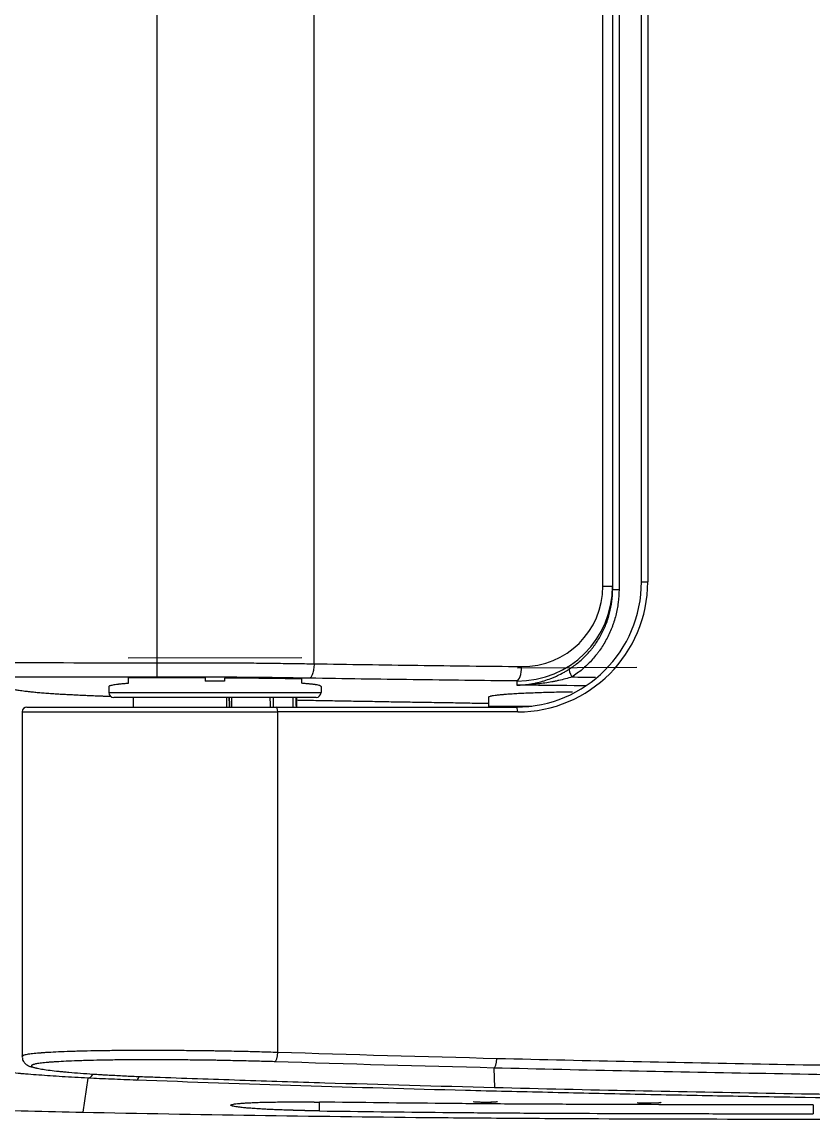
# Model space of a CAD drawing. Header units: millimetres. Extents: x -33000 to 294000, y 0 to 42408.
# Drawn here: x 136532.3 to 136614.3, y 18504.8 to 18618.6 of the extents above; entities that cross this region are included whole.
import ezdxf

# ---------------------------------------------------------------- set-up
doc = ezdxf.new("R2010")
doc.units = ezdxf.units.MM
doc.header["$LTSCALE"] = 50
doc.layers.add('arch', color=8, linetype='Continuous')

msp = doc.modelspace()

# ---------------------------------------------------------------- linework, layer by layer
at = {"layer": 'arch', "linetype": 'Continuous'}
for p, q in [((136592.54, 18560.05), (136592.54, 18849.16)), ((136593.55, 18849.16), (136593.55, 18560.05)), ((136594.22, 18849.5), (136594.22, 18559.7)), ((136596.55, 18560.5), (136596.55, 18848.71)), ((136597.21, 18848.71), (136597.21, 18560.5)), ((136592.54, 18560.05), (136593.55, 18560.05)), ((136593.55, 18560.05), (136593.55, 18559.7)), ((136593.55, 18559.7), (136594.22, 18559.7)), ((136596.55, 18560.5), (136597.21, 18560.5)), ((136543.31, 18552.62), (136561.31, 18552.63)), ((136596.08, 18551.59), (136583.68, 18551.52)), ((136541.31, 18549.62), (136541.31, 18549)), ((136563.31, 18549.63), (136563.31, 18549)), ((136541.31, 18549), (136563.31, 18549)), ((136562.81, 18548.5), (136541.81, 18548.5)), ((136543.81, 18548.5), (136543.81, 18547.5)), ((136560.81, 18547.5), (136560.8, 18548.5)), ((136580.68, 18548.5), (136580.68, 18547.6)), ((136532.81, 18547.5), (136558.66, 18547.5)), ((136558.66, 18547.5), (136583.55, 18547.5)), ((136580.68, 18547.6), (136585.18, 18547.6)), ((136532.31, 18547), (136532.31, 18511.28)), ((136532.31, 18547), (136558.83, 18547)), ((136583.71, 18547), (136558.83, 18547)), ((136581.23, 18510.06), (136581.29, 18508.05)), ((136539.14, 18509.01), (136538.6, 18505.48))]:
    msp.add_line(p, q, dxfattribs=at)
for centre, start, end in [((136541.81, 18549), 180, 270), ((136562.81, 18549), 270, 0), ((136532.81, 18547), 90, 180), ((136581.18, 18547.6), 180, 191.7773)]:
    msp.add_arc(centre, 0.5, start, end, dxfattribs=at)
for centre, major_axis, ratio, start_param, end_param in [((136583.55, 18560.5), (13, 0), 1, 4.712389, 6.283185), ((136583.55, 18560.21), (6.87, -7.39), 0.984122, 5.533672, 7.097085), ((136583.71, 18560.5), (13.5, 0), 1, 4.712389, 6.283185), ((136584.04, 18560.21), (5.8, -6.33), 0.981332, 5.539892, 7.103305), ((136583.62, 18551.7), (0.02, 1.5), 0.325964, 3.199207, 4.7161), ((136589.64, 18550.62), (0.544, -0.839), 0.254745, 3.188486, 4.548556), ((136558.66, 18547), (0, 0.5), 0.325982, 4.712389, 6.283185), ((136583.55, 18547), (0, 0.5), 0.325982, 4.712389, 6.283185), ((136558.5, 18511.71), (0.032, 0.999), 0.32583, 3.194436, 4.722836), ((136581.23, 18511.06), (0.025, 1), 0.32589, 3.194438, 4.720576), ((136539.17, 18510.51), (-0.08, -1.5), 0.514192, 0.058252, 0.785639), ((136544.17, 18510.29), (-0.05, -1.5), 0.325788, 0.052844, 0.730475)]:
    msp.add_ellipse(centre, major_axis=major_axis, ratio=ratio, start_param=start_param, end_param=end_param, dxfattribs=at)
for points, degree in [([(136546.29, 18857.11), (136546.29, 18552.1)], 1), ([(136562.59, 18551.99), (136562.59, 18857.22)], 1), ([(136529.04, 18552.11), (136534.79, 18552.1), (136540.54, 18552.1), (136546.29, 18552.1)], 3), ([(136546.29, 18550.6), (136540.54, 18550.6), (136534.79, 18550.6), (136529.04, 18550.61)], 3), ([(136589.34, 18550.62), (136590.16, 18550.61), (136590.97, 18550.61), (136591.78, 18550.6)], 3), ([(136543.31, 18550.52), (136543.31, 18550.33), (136543.31, 18550.14), (136543.31, 18549.94)], 3), ([(136546.29, 18550.52), (136545.3, 18550.52), (136544.3, 18550.52), (136543.31, 18550.52)], 3), ([(136551.31, 18550.52), (136551.31, 18550.41), (136551.31, 18550.3), (136551.31, 18550.19)], 3), ([(136553.31, 18550.19), (136552.97, 18550.19), (136552.31, 18550.19), (136551.64, 18550.19), (136551.31, 18550.19)], 3), ([(136553.31, 18550.51), (136553.31, 18550.4), (136553.31, 18550.3), (136553.31, 18550.19)], 3), ([(136561.31, 18549.96), (136561.31, 18550.11), (136561.31, 18550.26), (136561.31, 18550.41)], 3), ([(136583.63, 18550.2), (136583.62, 18550.07), (136583.62, 18549.95), (136583.62, 18549.82)], 3), ([(136583.62, 18549.82), (136583.62, 18549.8), (136583.62, 18549.79), (136583.62, 18549.77)], 3), ([(136553.55, 18547.5), (136553.55, 18547.84), (136553.55, 18548.17), (136553.55, 18548.5)], 3), ([(136553.81, 18547.5), (136553.81, 18547.84), (136553.8, 18548.17), (136553.8, 18548.5)], 3), ([(136553.8, 18548.5), (136553.8, 18548.17), (136553.81, 18547.84), (136553.81, 18547.5)], 3), ([(136554.02, 18548.5), (136554.02, 18548.17), (136554.02, 18547.84), (136554.02, 18547.5)], 3), ([(136558.06, 18547.5), (136558.06, 18547.84), (136558.05, 18548.17), (136558.05, 18548.5)], 3), ([(136558.34, 18548.5), (136558.34, 18548.17), (136558.34, 18547.84), (136558.34, 18547.5)], 3), ([(136560.42, 18547.5), (136560.42, 18547.84), (136560.42, 18548.17), (136560.41, 18548.5)], 3), ([(136560.71, 18548.5), (136560.71, 18548.17), (136560.71, 18547.84), (136560.72, 18547.5)], 3), ([(136558.83, 18511.71), (136558.83, 18523.47), (136558.83, 18535.24), (136558.83, 18547)], 3), ([(136558.83, 18511.71), (136566.4, 18511.46), (136573.98, 18511.25), (136581.56, 18511.06)], 3), ([(136581.23, 18510.06), (136573.64, 18510.25), (136566.07, 18510.46), (136558.49, 18510.71)], 3), ([(136544.14, 18508.8), (136543.27, 18508.83), (136541.56, 18508.9), (136539.93, 18508.97), (136539.14, 18509.01)], 3), ([(136563.15, 18505.61), (136563.15, 18505.91), (136563.15, 18506.22), (136563.15, 18506.53)], 3), ([(136614.35, 18506.23), (136614.35, 18505.93), (136614.35, 18505.62), (136614.35, 18505.31)], 3)]:
    msp.add_open_spline(points, degree=degree, dxfattribs=at)
for points, knots in [([(136589.09, 18551.45), (136589.43, 18551.67), (136589.75, 18551.91), (136590.36, 18552.42), (136590.65, 18552.7), (136591.06, 18553.14), (136591.19, 18553.29), (136591.39, 18553.52), (136591.45, 18553.6), (136591.58, 18553.77), (136591.64, 18553.85), (136591.93, 18554.26), (136592.15, 18554.6), (136592.54, 18555.31), (136592.71, 18555.68), (136592.9, 18556.16), (136592.96, 18556.31), (136593.01, 18556.45), (136593.04, 18556.55), (136593.06, 18556.6), (136593.14, 18556.85), (136593.19, 18557.05), (136593.35, 18557.65), (136593.42, 18558.05), (136593.53, 18558.87), (136593.55, 18559.29), (136593.55, 18559.7)], [0, 0, 0, 0, 0.125, 0.125, 0.25, 0.25, 0.3125, 0.3125, 0.34375, 0.34375, 0.375, 0.375, 0.5, 0.5, 0.625, 0.625, 0.65625, 0.671875, 0.671875, 0.6875, 0.6875, 0.75, 0.75, 0.875, 0.875, 1, 1, 1, 1]), ([(136594.22, 18559.7), (136594.22, 18559.25), (136594.19, 18558.79), (136594.08, 18557.89), (136593.99, 18557.45), (136593.83, 18556.79), (136593.77, 18556.57), (136593.68, 18556.3), (136593.66, 18556.25), (136593.62, 18556.14), (136593.57, 18555.98), (136593.51, 18555.82), (136593.31, 18555.3), (136593.12, 18554.89), (136592.69, 18554.11), (136592.46, 18553.73), (136592.13, 18553.27), (136592.07, 18553.18), (136591.97, 18553.05), (136591.93, 18553), (136591.86, 18552.92), (136591.69, 18552.7), (136591.51, 18552.49), (136591.06, 18552), (136590.74, 18551.69), (136590.07, 18551.13), (136589.72, 18550.86), (136589.34, 18550.62)], [0, 0, 0, 0, 0.125, 0.125, 0.25, 0.25, 0.3125, 0.3125, 0.328125, 0.328125, 0.34375, 0.375, 0.375, 0.5, 0.5, 0.625, 0.625, 0.65625, 0.65625, 0.671875, 0.671875, 0.6875, 0.75, 0.75, 0.875, 0.875, 1, 1, 1, 1]), ([(136546.29, 18552.1), (136546.29, 18552.01), (136546.29, 18551.91), (136546.29, 18551.72), (136546.29, 18551.63), (136546.29, 18551.46), (136546.29, 18551.37), (136546.29, 18551.21), (136546.29, 18551.14), (136546.29, 18551), (136546.29, 18550.94), (136546.29, 18550.83), (136546.29, 18550.78), (136546.29, 18550.7), (136546.29, 18550.67), (136546.29, 18550.62), (136546.29, 18550.61), (136546.29, 18550.6)], [0, 0, 0, 0, 0.125, 0.125, 0.25, 0.25, 0.375, 0.375, 0.5, 0.5, 0.625, 0.625, 0.75, 0.75, 0.875, 0.875, 1, 1, 1, 1]), ([(136546.29, 18552.1), (136546.64, 18552.1), (136547.33, 18552.1), (136548.02, 18552.1), (136548.71, 18552.1), (136549.06, 18552.1), (136549.75, 18552.1), (136550.1, 18552.1), (136550.79, 18552.1), (136551.13, 18552.1), (136551.82, 18552.1), (136552.17, 18552.09), (136552.69, 18552.09), (136552.86, 18552.09), (136553.2, 18552.09), (136553.37, 18552.09), (136553.89, 18552.09), (136554.23, 18552.08), (136554.92, 18552.08), (136555.26, 18552.08), (136555.94, 18552.07), (136556.27, 18552.07), (136556.95, 18552.06), (136557.29, 18552.06), (136557.79, 18552.05), (136557.96, 18552.05), (136558.29, 18552.05), (136558.46, 18552.04), (136558.96, 18552.04), (136559.29, 18552.03), (136559.96, 18552.03), (136560.29, 18552.02), (136560.95, 18552.01), (136561.61, 18552), (136562.26, 18551.99), (136562.59, 18551.99)], [0, 0, 0, 0, 0.0625, 0.125, 0.125, 0.1875, 0.1875, 0.25, 0.25, 0.3125, 0.3125, 0.375, 0.375, 0.40625, 0.40625, 0.4375, 0.4375, 0.5, 0.5, 0.5625, 0.5625, 0.625, 0.625, 0.6875, 0.6875, 0.71875, 0.71875, 0.75, 0.75, 0.8125, 0.8125, 0.875, 0.875, 0.9375, 1, 1, 1, 1]), ([(136562.59, 18551.99), (136562.59, 18551.89), (136562.58, 18551.8), (136562.57, 18551.61), (136562.56, 18551.52), (136562.53, 18551.34), (136562.52, 18551.26), (136562.48, 18551.1), (136562.46, 18551.02), (136562.42, 18550.89), (136562.39, 18550.82), (136562.34, 18550.71), (136562.32, 18550.66), (136562.26, 18550.58), (136562.23, 18550.55), (136562.17, 18550.51), (136562.14, 18550.49), (136562.11, 18550.49)], [0, 0, 0, 0, 0.125, 0.125, 0.25, 0.25, 0.375, 0.375, 0.5, 0.5, 0.625, 0.625, 0.75, 0.75, 0.875, 0.875, 1, 1, 1, 1]), ([(136562.59, 18551.99), (136566.18, 18551.93), (136569.76, 18551.88), (136576.93, 18551.78), (136580.52, 18551.74), (136584.1, 18551.7)], [0, 0, 0, 0, 0.5, 0.5, 1, 1, 1, 1]), ([(136562.11, 18550.49), (136561.79, 18550.49), (136561.15, 18550.5), (136560.51, 18550.51), (136559.87, 18550.52), (136559.55, 18550.53), (136558.91, 18550.54), (136558.58, 18550.54), (136558.1, 18550.55), (136557.94, 18550.55), (136557.61, 18550.55), (136557.45, 18550.55), (136556.96, 18550.56), (136556.63, 18550.56), (136555.98, 18550.57), (136555.65, 18550.57), (136554.99, 18550.58), (136554.33, 18550.58), (136553.66, 18550.59), (136553.16, 18550.59), (136553, 18550.59), (136552.66, 18550.59), (136552.5, 18550.59), (136551.99, 18550.6), (136551.66, 18550.6), (136550.99, 18550.6), (136550.66, 18550.6), (136549.99, 18550.6), (136549.65, 18550.6), (136548.98, 18550.6), (136548.64, 18550.6), (136547.97, 18550.6), (136547.3, 18550.6), (136546.63, 18550.6), (136546.29, 18550.6)], [0, 0, 0, 0, 0.0625, 0.125, 0.125, 0.1875, 0.1875, 0.25, 0.25, 0.28125, 0.28125, 0.3125, 0.3125, 0.375, 0.375, 0.4375, 0.4375, 0.5, 0.5625, 0.5625, 0.59375, 0.59375, 0.625, 0.625, 0.6875, 0.6875, 0.75, 0.75, 0.8125, 0.8125, 0.875, 0.875, 0.9375, 1, 1, 1, 1]), ([(136583.62, 18549.77), (136583.62, 18549.77), (136583.63, 18549.77), (136583.63, 18549.77), (136583.64, 18549.77), (136583.64, 18549.77), (136583.64, 18549.77), (136583.64, 18549.77), (136583.64, 18549.77), (136583.65, 18549.77), (136583.66, 18549.77), (136583.68, 18549.77), (136583.69, 18549.77), (136583.74, 18549.77), (136583.77, 18549.77), (136583.86, 18549.78), (136583.92, 18549.78), (136584.04, 18549.78), (136584.1, 18549.79), (136584.22, 18549.8), (136584.28, 18549.8), (136584.58, 18549.83), (136584.82, 18549.86), (136585.3, 18549.93), (136585.53, 18549.98), (136586, 18550.09), (136586.24, 18550.15), (136586.7, 18550.3), (136586.93, 18550.38), (136587.22, 18550.49), (136587.27, 18550.51), (136587.39, 18550.56), (136587.44, 18550.58), (136587.61, 18550.65), (136587.72, 18550.7), (136588.05, 18550.86), (136588.27, 18550.97), (136588.58, 18551.14), (136588.69, 18551.2), (136588.89, 18551.32), (136588.99, 18551.39), (136589.09, 18551.45)], [0, 0, 0, 0, 0.001953, 0.00293, 0.003418, 0.003418, 0.003662, 0.003662, 0.003906, 0.003906, 0.007812, 0.007812, 0.015625, 0.015625, 0.03125, 0.03125, 0.0625, 0.0625, 0.09375, 0.09375, 0.125, 0.125, 0.25, 0.25, 0.375, 0.375, 0.5, 0.5, 0.625, 0.625, 0.65625, 0.65625, 0.6875, 0.6875, 0.75, 0.75, 0.875, 0.875, 0.9375, 0.9375, 1, 1, 1, 1]), ([(136589.34, 18550.62), (136589.12, 18550.55), (136588.89, 18550.49), (136588.43, 18550.36), (136588.2, 18550.31), (136587.85, 18550.23), (136587.73, 18550.2), (136587.49, 18550.15), (136587.37, 18550.13), (136587.02, 18550.06), (136586.78, 18550.02), (136586.3, 18549.95), (136586.05, 18549.92), (136585.57, 18549.87), (136585.33, 18549.85), (136584.84, 18549.81), (136584.6, 18549.79), (136584.23, 18549.78), (136584.11, 18549.78), (136583.93, 18549.77), (136583.86, 18549.77), (136583.77, 18549.77), (136583.74, 18549.77), (136583.7, 18549.77), (136583.68, 18549.77), (136583.66, 18549.77), (136583.65, 18549.77), (136583.64, 18549.77), (136583.64, 18549.77), (136583.63, 18549.77), (136583.63, 18549.77), (136583.63, 18549.77), (136583.62, 18549.77), (136583.62, 18549.77)], [0, 0, 0, 0, 0.125, 0.125, 0.25, 0.25, 0.3125, 0.3125, 0.375, 0.375, 0.5, 0.5, 0.625, 0.625, 0.75, 0.75, 0.875, 0.875, 0.9375, 0.9375, 0.96875, 0.96875, 0.984375, 0.984375, 0.992188, 0.992188, 0.996094, 0.996094, 0.99707, 0.99707, 0.998047, 0.998047, 1, 1, 1, 1]), ([(136530.85, 18549.55), (136530.85, 18549.55), (136530.85, 18549.55), (136530.85, 18549.54), (136530.86, 18549.54), (136530.86, 18549.54), (136530.87, 18549.53), (136530.87, 18549.53), (136530.88, 18549.52), (136530.88, 18549.52), (136530.89, 18549.52), (136530.9, 18549.51), (136530.9, 18549.51), (136530.91, 18549.51), (136530.92, 18549.5), (136530.92, 18549.5), (136530.93, 18549.5), (136530.94, 18549.49), (136530.95, 18549.49), (136530.95, 18549.48), (136530.96, 18549.48), (136530.97, 18549.48), (136530.98, 18549.47), (136530.99, 18549.47), (136531, 18549.47), (136531.01, 18549.46), (136531.02, 18549.46), (136531.02, 18549.45), (136531.03, 18549.45), (136531.04, 18549.45), (136531.05, 18549.44), (136531.07, 18549.44), (136531.08, 18549.44), (136531.09, 18549.43), (136531.1, 18549.43), (136531.11, 18549.43), (136531.12, 18549.42), (136531.13, 18549.42), (136531.14, 18549.41), (136531.16, 18549.41), (136531.17, 18549.41), (136531.18, 18549.4), (136531.19, 18549.4), (136531.21, 18549.4), (136531.22, 18549.39), (136531.23, 18549.39), (136531.25, 18549.39), (136531.31, 18549.37), (136531.43, 18549.34), (136531.64, 18549.3), (136531.87, 18549.26), (136532.14, 18549.22), (136532.43, 18549.18), (136532.75, 18549.14), (136533.1, 18549.1), (136533.52, 18549.06), (136534.01, 18549.01), (136534.6, 18548.96), (136535.18, 18548.92), (136535.74, 18548.88), (136536.26, 18548.85), (136536.81, 18548.82), (136537.38, 18548.79), (136537.97, 18548.76), (136538.59, 18548.73), (136539.22, 18548.7), (136539.69, 18548.68), (136539.99, 18548.67), (136540.11, 18548.66), (136540.22, 18548.66), (136540.34, 18548.65), (136540.46, 18548.65), (136540.58, 18548.65), (136540.7, 18548.64), (136540.82, 18548.64), (136540.94, 18548.63), (136541.06, 18548.63), (136541.18, 18548.62), (136541.27, 18548.62), (136541.31, 18548.62)], [0, 0, 0, 0, 0.003412, 0.006821, 0.010227, 0.01363, 0.01703, 0.020427, 0.023821, 0.027212, 0.030601, 0.033986, 0.037369, 0.040748, 0.044125, 0.0475, 0.050871, 0.05424, 0.057607, 0.06097, 0.064332, 0.06769, 0.071047, 0.0744, 0.077752, 0.0811, 0.084447, 0.087791, 0.091133, 0.094473, 0.09781, 0.101145, 0.104478, 0.107809, 0.111138, 0.114465, 0.11779, 0.121112, 0.124433, 0.127752, 0.131069, 0.134384, 0.137697, 0.141009, 0.144318, 0.147626, 0.150933, 0.154237, 0.192347, 0.230438, 0.268563, 0.306777, 0.345068, 0.383323, 0.421594, 0.459933, 0.510938, 0.561875, 0.612871, 0.651116, 0.689316, 0.727523, 0.765792, 0.804097, 0.842347, 0.880594, 0.91889, 0.925666, 0.932438, 0.939206, 0.945971, 0.952733, 0.959492, 0.966248, 0.973002, 0.979754, 0.986504, 0.993252, 1, 1, 1, 1]), ([(136543.31, 18549.94), (136543.15, 18549.93), (136542.99, 18549.92), (136542.71, 18549.9), (136542.57, 18549.88), (136542.42, 18549.87), (136542.39, 18549.86), (136542.33, 18549.86), (136542.24, 18549.85), (136542.16, 18549.84), (136542, 18549.82), (136541.81, 18549.79), (136541.59, 18549.75), (136541.48, 18549.72), (136541.42, 18549.7), (136541.4, 18549.69), (136541.37, 18549.68), (136541.37, 18549.67), (136541.35, 18549.67), (136541.35, 18549.66), (136541.32, 18549.65), (136541.31, 18549.63), (136541.31, 18549.62)], [0, 0, 0, 0, 0.125, 0.125, 0.25, 0.25, 0.28125, 0.28125, 0.3125, 0.375, 0.375, 0.5, 0.625, 0.75, 0.75, 0.8125, 0.8125, 0.84375, 0.84375, 0.875, 0.875, 1, 1, 1, 1]), ([(136551.31, 18550.52), (136551.1, 18550.52), (136550.89, 18550.52), (136550.47, 18550.52), (136550.26, 18550.52), (136549.64, 18550.52), (136549.22, 18550.52), (136548.38, 18550.52), (136547.97, 18550.52), (136547.13, 18550.52), (136546.71, 18550.52), (136546.29, 18550.52)], [0, 0, 0, 0, 0.125, 0.125, 0.25, 0.25, 0.5, 0.5, 0.75, 0.75, 1, 1, 1, 1]), ([(136561.31, 18550.41), (136560.98, 18550.42), (136560.33, 18550.43), (136559.67, 18550.44), (136559.01, 18550.45), (136558.68, 18550.45), (136558.02, 18550.46), (136557.69, 18550.46), (136557.02, 18550.47), (136556.69, 18550.48), (136556.19, 18550.48), (136556.02, 18550.48), (136555.68, 18550.49), (136555.51, 18550.49), (136555.01, 18550.49), (136554.67, 18550.5), (136553.99, 18550.5), (136553.65, 18550.5), (136553.31, 18550.51)], [0, 0, 0, 0, 0.125, 0.25, 0.25, 0.375, 0.375, 0.5, 0.5, 0.625, 0.625, 0.6875, 0.6875, 0.75, 0.75, 0.875, 0.875, 1, 1, 1, 1]), ([(136563.31, 18549.63), (136563.31, 18549.64), (136563.3, 18549.66), (136563.25, 18549.69), (136563.19, 18549.72), (136563.08, 18549.75), (136562.95, 18549.78), (136562.88, 18549.79), (136562.77, 18549.81), (136562.75, 18549.81), (136562.71, 18549.82), (136562.68, 18549.82), (136562.61, 18549.83), (136562.56, 18549.84), (136562.4, 18549.86), (136562.17, 18549.89), (136561.77, 18549.92), (136561.47, 18549.95), (136561.31, 18549.96)], [0, 0, 0, 0, 0.125, 0.125, 0.25, 0.375, 0.375, 0.5, 0.5, 0.53125, 0.53125, 0.5625, 0.5625, 0.625, 0.625, 0.75, 0.875, 1, 1, 1, 1]), ([(136583.63, 18550.2), (136580.04, 18550.24), (136576.45, 18550.29), (136569.28, 18550.38), (136565.69, 18550.43), (136562.11, 18550.49)], [0, 0, 0, 0, 0.5, 0.5, 1, 1, 1, 1]), ([(136590.78, 18549.71), (136590.37, 18549.71), (136589.97, 18549.71), (136587.59, 18549.74), (136585.61, 18549.75), (136583.62, 18549.77)], [0, 0, 0, 0, 0.171242, 0.171242, 1, 1, 1, 1]), ([(136541.31, 18548.62), (136541.33, 18548.62), (136541.37, 18548.62), (136541.43, 18548.62), (136541.47, 18548.61), (136541.49, 18548.61)], [0, 0, 0, 0, 0.33335, 0.666682, 1, 1, 1, 1]), ([(136589.39, 18549.05), (136589.37, 18549.05), (136589.35, 18549.05), (136589.02, 18549.04), (136588.4, 18549.04), (136587.8, 18549.03), (136587.34, 18549.02), (136587.16, 18549.01), (136586.97, 18549.01), (136586.89, 18549.01), (136586.86, 18549), (136586.75, 18549), (136586.67, 18549), (136586.31, 18548.99), (136586.02, 18548.98), (136585.46, 18548.96), (136585.19, 18548.95), (136584.67, 18548.93), (136584.42, 18548.92), (136584.14, 18548.91), (136584.11, 18548.91), (136584.05, 18548.9), (136583.95, 18548.9), (136583.87, 18548.89), (136583.69, 18548.88), (136583.57, 18548.88), (136583.24, 18548.86), (136583.03, 18548.84), (136582.63, 18548.82), (136582.44, 18548.8), (136582.22, 18548.78), (136582.18, 18548.78), (136582.09, 18548.77), (136582.05, 18548.77), (136581.93, 18548.76), (136581.85, 18548.75), (136581.63, 18548.73), (136581.36, 18548.69), (136581.15, 18548.66), (136581.02, 18548.64), (136580.97, 18548.63), (136580.92, 18548.61), (136580.91, 18548.61), (136580.9, 18548.61), (136580.87, 18548.6), (136580.86, 18548.6), (136580.78, 18548.58), (136580.74, 18548.56), (136580.69, 18548.53), (136580.68, 18548.51), (136580.68, 18548.5)], [0, 0, 0, 0, 0.003718, 0.003718, 0.070713, 0.137708, 0.137708, 0.171206, 0.17958, 0.17958, 0.187954, 0.187954, 0.204703, 0.204703, 0.271698, 0.271698, 0.338693, 0.338693, 0.405688, 0.405688, 0.414062, 0.414062, 0.422437, 0.439185, 0.439185, 0.472683, 0.472683, 0.539678, 0.539678, 0.606673, 0.606673, 0.623421, 0.623421, 0.64017, 0.64017, 0.673668, 0.673668, 0.740662, 0.807657, 0.807657, 0.841155, 0.849529, 0.849529, 0.857904, 0.857904, 0.874652, 0.874652, 0.941647, 0.941647, 1, 1, 1, 1]), ([(136560.8, 18548.23), (136560.9, 18548.22), (136561.64, 18548.21), (136563.03, 18548.19), (136564.98, 18548.15), (136566.93, 18548.12), (136568.88, 18548.09), (136570.84, 18548.05), (136572.81, 18548.02), (136574.79, 18547.99), (136576.76, 18547.96), (136578.75, 18547.92), (136580.08, 18547.9), (136580.74, 18547.89)], [0, 0, 0, 0, 0.014537, 0.111755, 0.209267, 0.307073, 0.405173, 0.503569, 0.602261, 0.70125, 0.800535, 0.900119, 1, 1, 1, 1]), ([(136532.31, 18511.29), (136532.31, 18511.3), (136532.31, 18511.31), (136532.33, 18511.34), (136532.35, 18511.35), (136532.39, 18511.37), (136532.41, 18511.38), (136532.44, 18511.39), (136532.45, 18511.39), (136532.47, 18511.4), (136532.48, 18511.41), (136532.58, 18511.44), (136532.7, 18511.47), (136533, 18511.52), (136533.18, 18511.54), (136533.6, 18511.59), (136533.84, 18511.62), (136534.15, 18511.64), (136534.19, 18511.65), (136534.26, 18511.65), (136534.29, 18511.65), (136534.4, 18511.66), (136534.62, 18511.68), (136534.86, 18511.69), (136535.35, 18511.72), (136536.06, 18511.76), (136536.88, 18511.79), (136537.53, 18511.81), (136537.75, 18511.82), (136538.04, 18511.83), (136538.1, 18511.83), (136538.21, 18511.83), (136538.27, 18511.83), (136538.45, 18511.84), (136538.57, 18511.84), (136539.17, 18511.86), (136539.67, 18511.87), (136540.71, 18511.88), (136541.25, 18511.89), (136542.36, 18511.9), (136542.93, 18511.91), (136543.6, 18511.91), (136543.67, 18511.91), (136543.82, 18511.91), (136544.05, 18511.91), (136544.27, 18511.91), (136544.73, 18511.91), (136545.03, 18511.91), (136545.95, 18511.91), (136546.57, 18511.91), (136547.83, 18511.91), (136548.47, 18511.9), (136549.44, 18511.89), (136549.77, 18511.89), (136550.26, 18511.88), (136550.42, 18511.88), (136550.75, 18511.88), (136550.92, 18511.88), (136551.41, 18511.87), (136551.74, 18511.86), (136552.24, 18511.86), (136552.4, 18511.85), (136552.73, 18511.85), (136552.9, 18511.85), (136553.72, 18511.83), (136554.37, 18511.82), (136555.66, 18511.79), (136556.3, 18511.78), (136557.57, 18511.74), (136558.2, 18511.72), (136558.83, 18511.71)], [0, 0, 0, 0, 0.018747, 0.018747, 0.04457, 0.04457, 0.057481, 0.057481, 0.063936, 0.063936, 0.070392, 0.070392, 0.122037, 0.122037, 0.173682, 0.173682, 0.225327, 0.225327, 0.231782, 0.231782, 0.238238, 0.238238, 0.251149, 0.276972, 0.276972, 0.328616, 0.380261, 0.380261, 0.406084, 0.406084, 0.412539, 0.412539, 0.418995, 0.418995, 0.431906, 0.431906, 0.483551, 0.483551, 0.535196, 0.535196, 0.586841, 0.586841, 0.593297, 0.593297, 0.599752, 0.612663, 0.612663, 0.638486, 0.638486, 0.690131, 0.690131, 0.741776, 0.741776, 0.767598, 0.767598, 0.780509, 0.780509, 0.79342, 0.79342, 0.819243, 0.819243, 0.832154, 0.832154, 0.845065, 0.845065, 0.89671, 0.89671, 0.948355, 0.948355, 1, 1, 1, 1]), ([(136532.34, 18511.29), (136532.33, 18511.21), (136532.31, 18510.97), (136532.51, 18510.63), (136532.76, 18510.4), (136533, 18510.27), (136533.18, 18510.19), (136533.32, 18510.16), (136533.36, 18510.15)], [0, 0, 0, 0, 0.075719, 0.245634, 0.40836, 0.601237, 0.878176, 1, 1, 1, 1]), ([(136558.49, 18510.71), (136557.89, 18510.73), (136557.29, 18510.74), (136556.09, 18510.78), (136555.48, 18510.79), (136554.25, 18510.82), (136553.63, 18510.83), (136552.85, 18510.85), (136552.69, 18510.85), (136552.38, 18510.86), (136552.22, 18510.86), (136551.75, 18510.87), (136551.44, 18510.87), (136550.97, 18510.88), (136550.81, 18510.88), (136550.5, 18510.88), (136550.34, 18510.88), (136549.88, 18510.89), (136549.57, 18510.89), (136548.64, 18510.9), (136548.04, 18510.91), (136546.84, 18510.91), (136546.25, 18510.91), (136545.37, 18510.91), (136545.09, 18510.91), (136544.66, 18510.91), (136544.44, 18510.91), (136544.23, 18510.91), (136544.09, 18510.91), (136544.02, 18510.91), (136543.38, 18510.91), (136542.84, 18510.9), (136541.78, 18510.89), (136541.27, 18510.88), (136540.28, 18510.87), (136539.81, 18510.86), (136539.24, 18510.84), (136539.12, 18510.84), (136538.95, 18510.84), (136538.9, 18510.83), (136538.79, 18510.83), (136538.51, 18510.82), (136538.25, 18510.81), (136537.63, 18510.79), (136536.86, 18510.76), (136536.18, 18510.72), (136535.71, 18510.69), (136535.56, 18510.68), (136535.34, 18510.67), (136535.27, 18510.66), (136535.17, 18510.65), (136535.14, 18510.65), (136535.07, 18510.65), (136535.04, 18510.64), (136534.74, 18510.62), (136534.51, 18510.6), (136534.11, 18510.55), (136533.94, 18510.52), (136533.66, 18510.47), (136533.56, 18510.44), (136533.48, 18510.42)], [0, 0, 0, 0, 0.055808, 0.055808, 0.111616, 0.111616, 0.167425, 0.167425, 0.181377, 0.181377, 0.195329, 0.195329, 0.223233, 0.223233, 0.237185, 0.237185, 0.251137, 0.251137, 0.279041, 0.279041, 0.334849, 0.334849, 0.390658, 0.390658, 0.418562, 0.418562, 0.432514, 0.43949, 0.43949, 0.446466, 0.446466, 0.502274, 0.502274, 0.558082, 0.558082, 0.613891, 0.613891, 0.627843, 0.627843, 0.634819, 0.634819, 0.641795, 0.669699, 0.669699, 0.725507, 0.781315, 0.781315, 0.80922, 0.80922, 0.823172, 0.823172, 0.830148, 0.830148, 0.837124, 0.837124, 0.892932, 0.892932, 0.94874, 0.94874, 1, 1, 1, 1]), ([(136581.56, 18511.06), (136590.97, 18510.82), (136600.38, 18510.64), (136614.49, 18510.38), (136619.2, 18510.3), (136628.61, 18510.15), (136633.31, 18510.08), (136642.72, 18509.94), (136652.14, 18509.81), (136661.55, 18509.7), (136670.96, 18509.6), (136675.66, 18509.55), (136682.72, 18509.49), (136685.07, 18509.47), (136689.78, 18509.43), (136692.13, 18509.42), (136694.49, 18509.41)], [0, 0, 0, 0, 0.25, 0.25, 0.375, 0.375, 0.5, 0.5, 0.625, 0.75, 0.75, 0.875, 0.875, 0.9375, 0.9375, 1, 1, 1, 1]), ([(136539.14, 18509.01), (136538.67, 18509.04), (136538.22, 18509.06), (136537.33, 18509.11), (136536.46, 18509.16), (136535.22, 18509.24), (136534.04, 18509.33), (136533.3, 18509.38), (136532.76, 18509.43), (136532.58, 18509.44), (136532.36, 18509.46), (136532.32, 18509.46), (136532.23, 18509.47), (136532.1, 18509.48), (136531.98, 18509.49), (136531.56, 18509.53), (136530.92, 18509.59), (136530.05, 18509.68), (136529.26, 18509.78), (136528.79, 18509.84), (136528.35, 18509.9), (136528.14, 18509.93), (136527.93, 18509.97), (136527.9, 18509.97), (136527.86, 18509.98), (136527.79, 18509.99), (136527.63, 18510.02), (136527.5, 18510.04), (136527.27, 18510.09), (136526.98, 18510.15), (136526.65, 18510.24), (136526.5, 18510.29), (136526.37, 18510.35), (136526.33, 18510.38), (136526.3, 18510.41)], [0, 0, 0, 0, 0.0625, 0.0625, 0.125, 0.1875, 0.25, 0.3125, 0.3125, 0.34375, 0.34375, 0.351563, 0.351563, 0.359375, 0.375, 0.375, 0.4375, 0.5, 0.5625, 0.625, 0.625, 0.6875, 0.6875, 0.695312, 0.695312, 0.703125, 0.71875, 0.75, 0.75, 0.8125, 0.875, 0.9375, 0.9375, 1, 1, 1, 1]), ([(136533.48, 18510.42), (136533.47, 18510.42), (136533.46, 18510.41), (136533.44, 18510.41), (136533.43, 18510.4), (136533.42, 18510.4), (136533.41, 18510.39), (136533.38, 18510.38), (136533.36, 18510.37), (136533.33, 18510.35), (136533.31, 18510.34), (136533.27, 18510.29), (136533.29, 18510.23), (136533.42, 18510.16), (136533.55, 18510.12), (136533.58, 18510.11), (136533.61, 18510.1)], [0, 0, 0, 0, 0.024325, 0.024325, 0.061633, 0.061633, 0.098941, 0.098941, 0.173556, 0.173556, 0.322788, 0.322788, 0.621251, 0.919713, 0.919713, 1, 1, 1, 1]), ([(136533.61, 18510.1), (136533.64, 18510.1), (136533.66, 18510.09), (136533.71, 18510.08), (136533.73, 18510.07), (136533.76, 18510.06), (136533.78, 18510.06), (136533.83, 18510.05), (136533.87, 18510.04), (136534.07, 18510), (136534.26, 18509.96), (136534.69, 18509.89), (136534.93, 18509.86), (136535.48, 18509.79), (136535.78, 18509.76), (136536.19, 18509.71), (136536.27, 18509.71), (136536.44, 18509.69), (136536.7, 18509.66), (136536.98, 18509.64), (136537.54, 18509.59), (136537.94, 18509.56), (136538.78, 18509.49), (136539.22, 18509.46), (136539.92, 18509.42), (136540.16, 18509.4), (136540.47, 18509.38), (136540.53, 18509.38), (136540.65, 18509.37), (136540.84, 18509.36), (136541.03, 18509.35), (136541.66, 18509.31), (136542.18, 18509.29), (136543.25, 18509.23), (136543.8, 18509.21), (136544.92, 18509.16), (136545.5, 18509.14), (136546.09, 18509.12)], [0, 0, 0, 0, 0.021526, 0.021526, 0.033175, 0.033175, 0.044823, 0.044823, 0.06812, 0.06812, 0.161308, 0.161308, 0.254496, 0.254496, 0.347684, 0.347684, 0.370981, 0.370981, 0.394278, 0.440872, 0.440872, 0.53406, 0.53406, 0.627248, 0.627248, 0.673842, 0.673842, 0.685491, 0.685491, 0.697139, 0.720436, 0.720436, 0.813624, 0.813624, 0.906812, 0.906812, 1, 1, 1, 1]), ([(136694.17, 18508.42), (136691.82, 18508.42), (136689.47, 18508.44), (136684.76, 18508.47), (136682.41, 18508.49), (136675.35, 18508.55), (136670.64, 18508.6), (136661.23, 18508.7), (136656.52, 18508.75), (136647.11, 18508.88), (136642.4, 18508.94), (136632.99, 18509.08), (136628.28, 18509.15), (136618.87, 18509.31), (136614.17, 18509.39), (136600.05, 18509.64), (136590.64, 18509.82), (136581.23, 18510.06)], [0, 0, 0, 0, 0.0625, 0.0625, 0.125, 0.125, 0.25, 0.25, 0.375, 0.375, 0.5, 0.5, 0.625, 0.625, 0.75, 0.75, 1, 1, 1, 1]), ([(136680.78, 18506.08), (136677.93, 18506.11), (136675.09, 18506.14), (136669.39, 18506.2), (136666.54, 18506.24), (136658, 18506.34), (136652.31, 18506.41), (136640.92, 18506.56), (136635.23, 18506.64), (136623.84, 18506.82), (136618.15, 18506.91), (136609.61, 18507.06), (136606.76, 18507.11), (136601.07, 18507.22), (136595.37, 18507.33), (136589.68, 18507.46), (136583.99, 18507.59), (136581.14, 18507.65), (136566.91, 18508.02), (136555.53, 18508.38), (136544.14, 18508.8)], [0, 0, 0, 0, 0.0625, 0.0625, 0.125, 0.125, 0.25, 0.25, 0.375, 0.375, 0.5, 0.5, 0.5625, 0.5625, 0.625, 0.6875, 0.6875, 0.75, 0.75, 1, 1, 1, 1]), ([(136546.09, 18509.12), (136549.03, 18509.01), (136551.96, 18508.91), (136557.83, 18508.72), (136560.76, 18508.62), (136569.56, 18508.36), (136575.42, 18508.19), (136581.29, 18508.05)], [0, 0, 0, 0, 0.25, 0.25, 0.5, 0.5, 1, 1, 1, 1]), ([(136493.25, 18507.49), (136495.13, 18507.35), (136497.02, 18507.21), (136500.79, 18506.96), (136504.57, 18506.73), (136508.35, 18506.53), (136512.13, 18506.34), (136514.02, 18506.25), (136517.8, 18506.1), (136519.69, 18506.02), (136523.47, 18505.89), (136525.36, 18505.83), (136531.03, 18505.66), (136534.81, 18505.56), (136538.6, 18505.48)], [0, 0, 0, 0, 0.125, 0.125, 0.25, 0.375, 0.375, 0.5, 0.5, 0.625, 0.625, 0.75, 0.75, 1, 1, 1, 1]), ([(136581.29, 18508.05), (136590.99, 18507.8), (136600.7, 18507.61), (136615.26, 18507.36), (136620.11, 18507.27), (136629.81, 18507.12), (136634.67, 18507.05), (136644.37, 18506.91), (136649.22, 18506.84), (136658.93, 18506.72), (136663.78, 18506.66), (136671.06, 18506.58), (136673.49, 18506.55), (136677.12, 18506.51), (136678.34, 18506.5), (136680.76, 18506.48), (136681.98, 18506.46), (136685.62, 18506.43), (136688.04, 18506.4), (136691.68, 18506.38), (136692.9, 18506.37), (136695.32, 18506.36), (136696.54, 18506.35), (136697.75, 18506.35)], [0, 0, 0, 0, 0.25, 0.25, 0.375, 0.375, 0.5, 0.5, 0.625, 0.625, 0.75, 0.75, 0.8125, 0.8125, 0.84375, 0.84375, 0.875, 0.875, 0.9375, 0.9375, 0.96875, 0.96875, 1, 1, 1, 1]), ([(136563.15, 18505.61), (136563.13, 18505.61), (136563.1, 18505.61), (136563.05, 18505.61), (136563, 18505.61), (136562.95, 18505.61), (136562.9, 18505.61), (136562.86, 18505.61), (136562.81, 18505.61), (136562.76, 18505.61), (136562.71, 18505.61), (136562.66, 18505.61), (136562.61, 18505.62), (136562.57, 18505.62), (136562.52, 18505.62), (136562.47, 18505.62), (136562.42, 18505.62), (136562.37, 18505.62), (136562.32, 18505.62), (136562.28, 18505.62), (136562.23, 18505.62), (136562.18, 18505.62), (136562.13, 18505.62), (136562.09, 18505.63), (136562.04, 18505.63), (136561.99, 18505.63), (136561.94, 18505.63), (136561.89, 18505.63), (136561.85, 18505.63), (136561.8, 18505.63), (136561.75, 18505.63), (136561.7, 18505.63), (136561.66, 18505.63), (136561.61, 18505.64), (136561.56, 18505.64), (136561.52, 18505.64), (136561.47, 18505.64), (136561.42, 18505.64), (136561.37, 18505.64), (136561.33, 18505.64), (136561.28, 18505.64), (136561.23, 18505.64), (136561.19, 18505.65), (136561.14, 18505.65), (136561.09, 18505.65), (136561.05, 18505.65), (136561, 18505.65), (136560.95, 18505.65), (136560.91, 18505.65), (136560.86, 18505.65), (136560.81, 18505.66), (136560.77, 18505.66), (136560.72, 18505.66), (136560.68, 18505.66), (136560.63, 18505.66), (136560.58, 18505.66), (136560.54, 18505.66), (136560.49, 18505.66), (136560.44, 18505.67), (136560.4, 18505.67), (136560.35, 18505.67), (136560.31, 18505.67), (136560.26, 18505.67), (136560.21, 18505.67), (136560.17, 18505.67), (136560.12, 18505.68), (136560.08, 18505.68), (136560.03, 18505.68), (136559.99, 18505.68), (136559.94, 18505.68), (136559.9, 18505.68), (136559.85, 18505.68), (136559.8, 18505.69), (136559.76, 18505.69), (136559.71, 18505.69), (136559.67, 18505.69), (136559.42, 18505.7), (136558.96, 18505.72), (136558.33, 18505.74), (136557.73, 18505.77), (136557.17, 18505.8), (136556.59, 18505.84), (136556.02, 18505.88), (136555.49, 18505.92), (136555.02, 18505.97), (136554.64, 18506.02), (136554.33, 18506.07), (136554.11, 18506.11), (136553.98, 18506.16), (136553.93, 18506.21), (136553.98, 18506.25), (136554.11, 18506.29), (136554.32, 18506.33), (136554.63, 18506.37), (136555.01, 18506.4), (136555.48, 18506.44), (136556.02, 18506.46), (136556.62, 18506.49), (136557.29, 18506.51), (136558.02, 18506.52), (136558.79, 18506.54), (136559.37, 18506.54), (136559.71, 18506.54), (136559.79, 18506.54), (136559.88, 18506.54), (136559.96, 18506.54), (136560.05, 18506.54), (136560.13, 18506.54), (136560.22, 18506.54), (136560.3, 18506.54), (136560.39, 18506.54), (136560.48, 18506.54), (136560.56, 18506.54), (136560.65, 18506.54), (136560.74, 18506.54), (136560.82, 18506.54), (136560.91, 18506.54), (136561, 18506.54), (136561.09, 18506.54), (136561.17, 18506.54), (136561.26, 18506.54), (136561.35, 18506.54), (136561.44, 18506.54), (136561.53, 18506.54), (136561.61, 18506.54), (136561.7, 18506.54), (136561.79, 18506.54), (136561.88, 18506.54), (136561.97, 18506.54), (136562.06, 18506.54), (136562.15, 18506.54), (136562.24, 18506.54), (136562.33, 18506.54), (136562.42, 18506.54), (136562.51, 18506.54), (136562.6, 18506.53), (136562.69, 18506.53), (136562.78, 18506.53), (136562.87, 18506.53), (136562.96, 18506.53), (136563.06, 18506.53), (136563.12, 18506.53), (136563.15, 18506.53)], [0, 0, 0, 0, 0.001688, 0.003374, 0.005059, 0.006743, 0.008424, 0.010104, 0.011783, 0.013461, 0.015137, 0.016812, 0.018485, 0.020158, 0.021829, 0.023499, 0.025168, 0.026836, 0.028503, 0.030169, 0.031834, 0.033498, 0.035162, 0.036825, 0.038487, 0.040148, 0.041809, 0.043469, 0.045129, 0.046788, 0.048447, 0.050105, 0.051764, 0.053421, 0.055079, 0.056736, 0.058394, 0.060051, 0.061708, 0.063365, 0.065022, 0.066679, 0.068337, 0.069994, 0.071652, 0.07331, 0.074968, 0.076627, 0.078286, 0.079946, 0.081606, 0.083266, 0.084928, 0.08659, 0.088252, 0.089915, 0.091579, 0.093244, 0.09491, 0.096577, 0.098244, 0.099913, 0.101583, 0.103254, 0.104926, 0.106599, 0.108273, 0.109949, 0.111626, 0.113304, 0.114984, 0.116665, 0.118348, 0.120032, 0.121718, 0.123406, 0.125095, 0.150232, 0.17514, 0.199975, 0.224892, 0.250047, 0.281416, 0.312482, 0.343551, 0.374925, 0.406303, 0.437371, 0.468436, 0.499798, 0.531191, 0.562273, 0.593348, 0.624719, 0.656134, 0.687239, 0.71834, 0.749742, 0.78116, 0.81227, 0.843382, 0.874802, 0.877969, 0.881131, 0.884287, 0.887438, 0.890584, 0.893726, 0.896863, 0.899996, 0.903126, 0.906252, 0.909375, 0.912495, 0.915613, 0.918729, 0.921843, 0.924955, 0.928066, 0.931177, 0.934286, 0.937396, 0.940505, 0.943615, 0.946725, 0.949837, 0.952949, 0.956063, 0.959179, 0.962298, 0.965419, 0.968542, 0.971669, 0.974799, 0.977933, 0.981071, 0.984213, 0.98736, 0.990512, 0.993669, 0.996832, 1, 1, 1, 1]), ([(136614.35, 18506.23), (136612.21, 18506.23), (136610.08, 18506.24), (136605.81, 18506.24), (136599.41, 18506.25), (136590.88, 18506.28), (136584.48, 18506.31), (136580.21, 18506.34), (136578.08, 18506.36), (136571.68, 18506.42), (136567.41, 18506.47), (136563.15, 18506.53)], [0, 0, 0, 0, 0.125, 0.125, 0.25, 0.5, 0.625, 0.625, 0.75, 0.75, 1, 1, 1, 1]), ([(136579.1, 18506.57), (136579.17, 18506.56), (136579.37, 18506.55), (136579.69, 18506.54), (136579.92, 18506.53), (136580, 18506.53)], [0, 0, 0, 0, 0.379059, 0.808181, 1, 1, 1, 1]), ([(136580, 18506.53), (136580.09, 18506.53), (136580.34, 18506.52), (136580.77, 18506.53), (136581.2, 18506.54), (136581.43, 18506.55), (136581.57, 18506.58), (136581.61, 18506.59)], [0, 0, 0, 0, 0.138674, 0.37779, 0.617967, 0.869015, 1, 1, 1, 1]), ([(136580.27, 18506.53), (136580.33, 18506.53), (136580.4, 18506.53), (136580.48, 18506.53), (136580.5, 18506.53), (136580.54, 18506.53), (136580.56, 18506.53), (136580.62, 18506.53), (136580.66, 18506.53), (136580.77, 18506.53), (136580.85, 18506.53), (136580.93, 18506.53), (136580.95, 18506.53), (136580.99, 18506.53), (136581.03, 18506.54), (136581.11, 18506.54), (136581.17, 18506.54), (136581.22, 18506.54), (136581.25, 18506.54), (136581.32, 18506.55), (136581.36, 18506.55), (136581.41, 18506.56), (136581.42, 18506.56), (136581.45, 18506.56), (136581.46, 18506.56), (136581.48, 18506.57), (136581.49, 18506.57), (136581.49, 18506.58)], [0, 0, 0, 0, 0.101412, 0.101412, 0.133504, 0.133504, 0.165597, 0.165597, 0.229781, 0.229781, 0.358151, 0.358151, 0.390244, 0.390244, 0.422336, 0.486521, 0.550706, 0.550706, 0.614891, 0.614891, 0.74326, 0.74326, 0.807445, 0.807445, 0.87163, 0.87163, 1, 1, 1, 1]), ([(136596.1, 18506.47), (136596.18, 18506.46), (136596.37, 18506.45), (136596.7, 18506.44), (136596.93, 18506.43), (136597, 18506.43)], [0, 0, 0, 0, 0.378429, 0.807237, 1, 1, 1, 1]), ([(136597, 18506.43), (136597.09, 18506.43), (136597.35, 18506.43), (136597.77, 18506.43), (136598.2, 18506.45), (136598.43, 18506.46), (136598.57, 18506.49), (136598.61, 18506.5)], [0, 0, 0, 0, 0.138102, 0.377285, 0.617579, 0.868776, 1, 1, 1, 1]), ([(136597.27, 18506.43), (136597.34, 18506.43), (136597.4, 18506.43), (136597.48, 18506.43), (136597.51, 18506.43), (136597.55, 18506.43), (136597.57, 18506.43), (136597.62, 18506.43), (136597.66, 18506.43), (136597.78, 18506.43), (136597.85, 18506.44), (136597.94, 18506.44), (136597.95, 18506.44), (136597.99, 18506.44), (136598.04, 18506.44), (136598.11, 18506.45), (136598.17, 18506.45), (136598.22, 18506.45), (136598.25, 18506.45), (136598.32, 18506.46), (136598.36, 18506.46), (136598.41, 18506.47), (136598.42, 18506.47), (136598.45, 18506.47), (136598.46, 18506.47), (136598.48, 18506.48), (136598.49, 18506.48), (136598.5, 18506.49)], [0, 0, 0, 0, 0.101469, 0.101469, 0.13356, 0.13356, 0.16565, 0.16565, 0.229831, 0.229831, 0.358192, 0.358192, 0.390283, 0.390283, 0.422373, 0.486554, 0.550735, 0.550735, 0.614915, 0.614915, 0.743277, 0.743277, 0.807458, 0.807458, 0.871638, 0.871638, 1, 1, 1, 1]), ([(136538.6, 18505.48), (136544.54, 18505.36), (136550.49, 18505.25), (136562.37, 18505.07), (136568.32, 18504.99), (136577.24, 18504.9), (136580.21, 18504.88), (136586.15, 18504.84), (136589.13, 18504.82), (136598.04, 18504.78), (136603.99, 18504.77), (136615.88, 18504.76), (136624.8, 18504.77), (136633.71, 18504.79), (136639.66, 18504.8), (136642.63, 18504.81), (136651.55, 18504.85), (136657.5, 18504.87), (136666.41, 18504.92), (136669.39, 18504.94), (136675.33, 18504.97), (136678.3, 18504.99), (136681.28, 18505.01)], [0, 0, 0, 0, 0.125, 0.125, 0.25, 0.25, 0.3125, 0.3125, 0.375, 0.375, 0.5, 0.5, 0.625, 0.6875, 0.6875, 0.75, 0.75, 0.875, 0.875, 0.9375, 0.9375, 1, 1, 1, 1]), ([(136563.15, 18505.61), (136567.41, 18505.55), (136571.68, 18505.5), (136578.08, 18505.44), (136580.21, 18505.42), (136584.48, 18505.39), (136590.88, 18505.36), (136599.41, 18505.33), (136605.81, 18505.32), (136610.08, 18505.32), (136612.21, 18505.31), (136614.35, 18505.31)], [0, 0, 0, 0, 0.25, 0.25, 0.375, 0.375, 0.5, 0.75, 0.875, 0.875, 1, 1, 1, 1])]:
    msp.add_open_spline(points, degree=3, knots=knots, dxfattribs=at)

doc.saveas('drawing.dxf')
